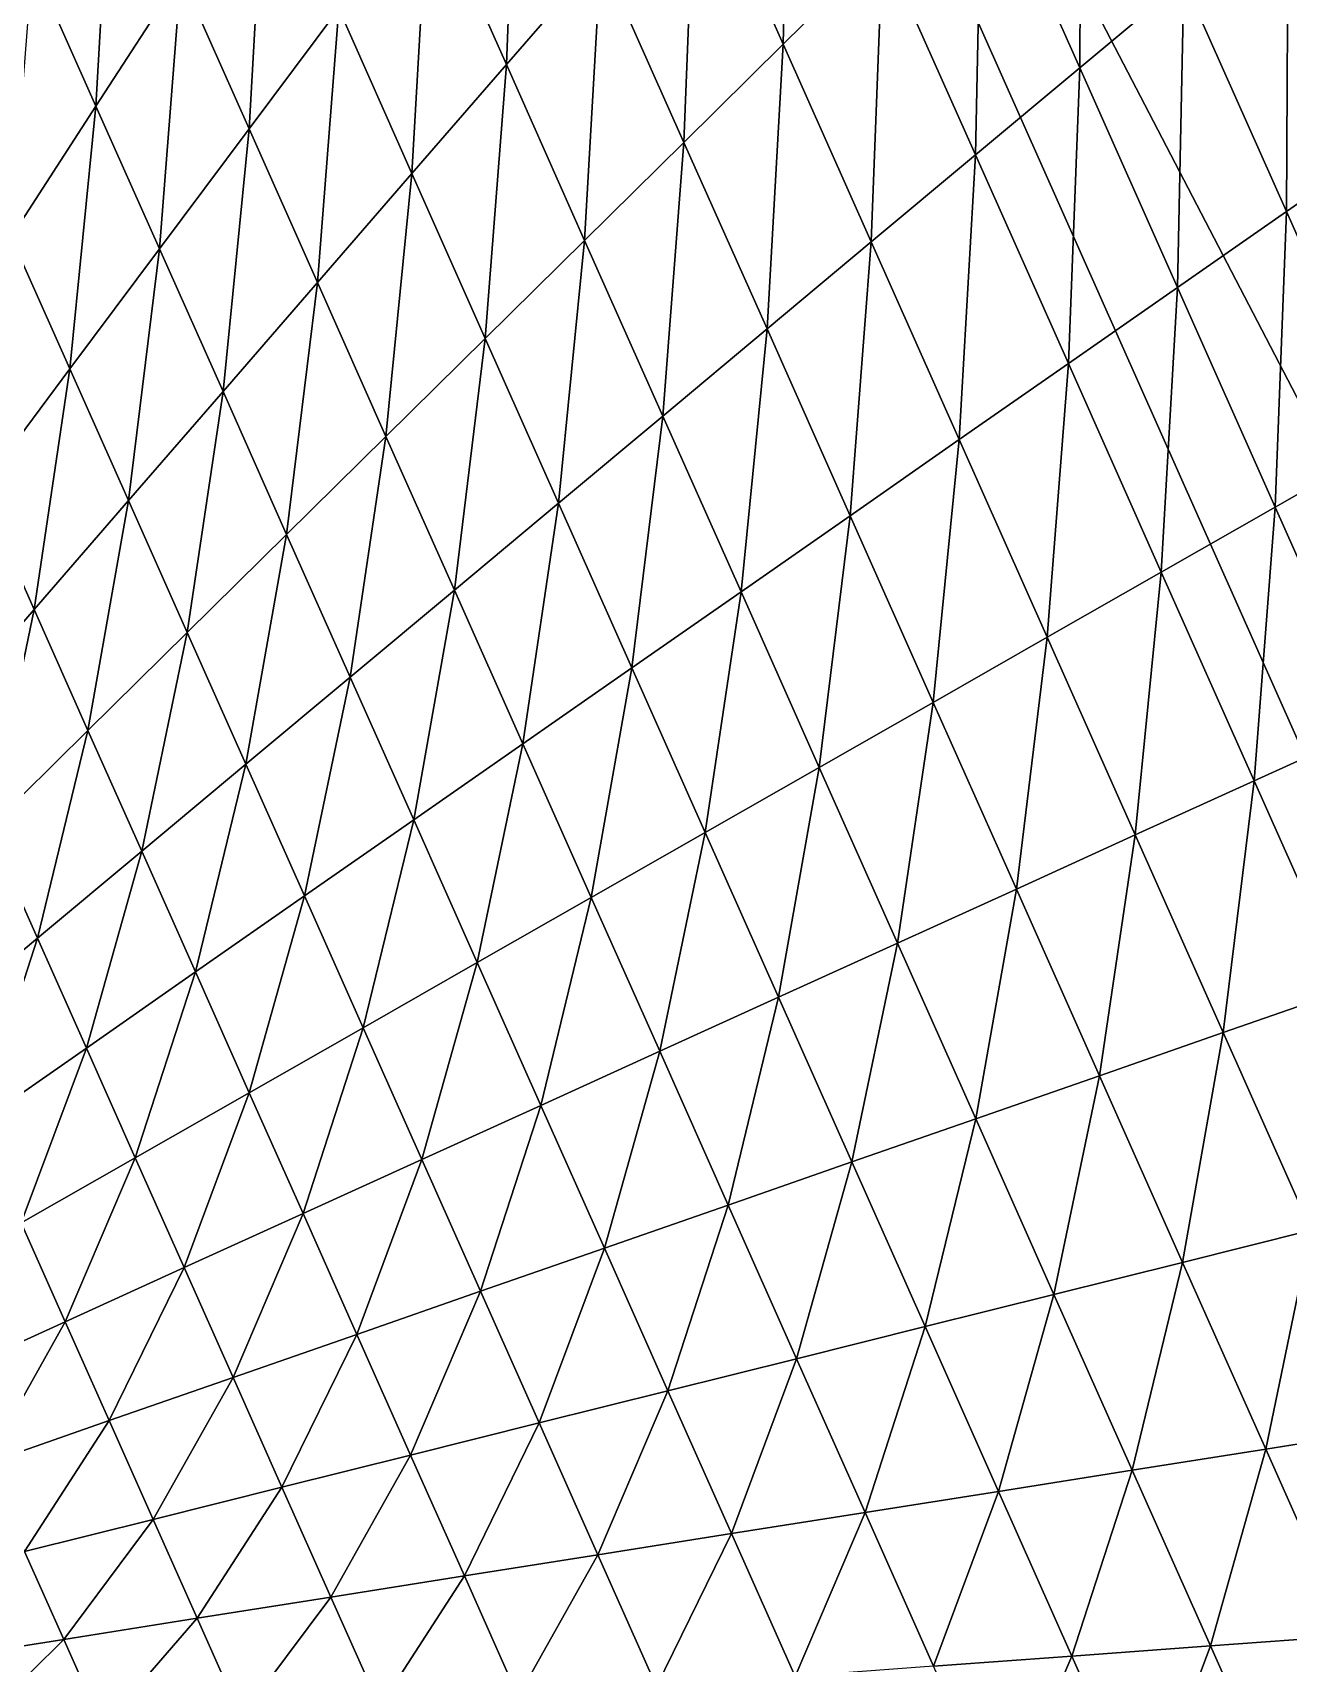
# Model space of a CAD drawing. Header units: metres. Extents: x -32.6 to 43.8, y -33.1 to 27.7.
# Drawn here: x 2.093 to 4.583, y 2.42 to 5.652 of the extents above; entities that cross this region are included whole.
import ezdxf

# ---------------------------------------------------------------- set-up
doc = ezdxf.new("R2010")
doc.units = ezdxf.units.M
for name, color, linetype in [('MANSARDA', 4, 'CONTINUOUS'), ('STRECHA_VYCHOD', 1, 'CONTINUOUS'), ('ZDIVO', 6, 'CONTINUOUS')]:
    doc.layers.add(name, color=color, linetype=linetype)

msp = doc.modelspace()

# ---------------------------------------------------------------- linework, layer by layer
at = {"layer": 'MANSARDA'}
for points in [[(-8.4393, 3.9782, 4.36), (2.8769, 9.7578, 7.29), (-9.2843, 4.2262, 7.29)], [(-8.4393, 3.9782, 4.36), (2.5058, 8.9567, 4.36), (2.8769, 9.7578, 7.29)], [(2.5058, 8.9567, 4.36), (7.5668, -0.7757, 7.29), (2.8769, 9.7578, 7.29)], [(2.5058, 8.9567, 4.36), (6.7267, -0.5235, 4.36), (7.5668, -0.7757, 7.29)]]:
    msp.add_3dface(points, dxfattribs=at)
at = {"layer": 'STRECHA_VYCHOD'}
for points in [[(3.5943, 6.237, 7.8727), (3.5815, 5.6292, 8.0669), (3.4071, 6.021, 8.0669)], [(3.5943, 6.237, 7.8727), (3.7784, 5.8235, 7.8727), (3.5815, 5.6292, 8.0669)], [(4.1722, 6.212, 7.4842), (4.1691, 5.5825, 7.6785), (3.9753, 6.0177, 7.6785)], [(4.1722, 6.212, 7.4842), (4.3757, 5.755, 7.4842), (4.1691, 5.5825, 7.6785)], [(3.0551, 6.1749, 8.2612), (3.0326, 5.5889, 8.4554), (2.8776, 5.9371, 8.4554)], [(3.0551, 6.1749, 8.2612), (3.2199, 5.8049, 8.2612), (3.0326, 5.5889, 8.4554)], [(2.2512, 6.0709, 8.8439), (2.219, 5.5067, 9.0381), (2.0931, 5.7896, 9.0381)], [(2.2512, 6.0709, 8.8439), (2.3869, 5.7662, 8.8439), (2.219, 5.5067, 9.0381)], [(2.5547, 6.0258, 8.6497), (2.5225, 5.4615, 8.8439), (2.3869, 5.7662, 8.8439)], [(2.5547, 6.0258, 8.6497), (2.7001, 5.6993, 8.6497), (2.5225, 5.4615, 8.8439)], [(3.4071, 6.021, 8.0669), (3.3846, 5.4349, 8.2612), (3.2199, 5.8049, 8.2612)], [(3.4071, 6.021, 8.0669), (3.5815, 5.6292, 8.0669), (3.3846, 5.4349, 8.2612)], [(3.9753, 6.0177, 7.6785), (3.9625, 5.41, 7.8727), (3.7784, 5.8235, 7.8727)], [(3.9753, 6.0177, 7.6785), (4.1691, 5.5825, 7.6785), (3.9625, 5.41, 7.8727)], [(2.8776, 5.9371, 8.4554), (2.8454, 5.3729, 8.6497), (2.7001, 5.6993, 8.6497)], [(2.8776, 5.9371, 8.4554), (3.0326, 5.5889, 8.4554), (2.8454, 5.3729, 8.6497)], [(4.5823, 5.9275, 7.29), (4.5792, 5.2979, 7.4842), (4.3757, 5.755, 7.4842)], [(4.5823, 5.9275, 7.29), (4.7955, 5.4487, 7.29), (4.5792, 5.2979, 7.4842)], [(3.7784, 5.8235, 7.8727), (3.7559, 5.2375, 8.0669), (3.5815, 5.6292, 8.0669)], [(3.7784, 5.8235, 7.8727), (3.9625, 5.41, 7.8727), (3.7559, 5.2375, 8.0669)], [(2.0931, 5.7896, 9.0381), (2.219, 5.5067, 9.0381), (2.0512, 5.2471, 9.2324)], [(3.2199, 5.8049, 8.2612), (3.1877, 5.2407, 8.4554), (3.0326, 5.5889, 8.4554)], [(3.2199, 5.8049, 8.2612), (3.3846, 5.4349, 8.2612), (3.1877, 5.2407, 8.4554)], [(2.3869, 5.7662, 8.8439), (2.345, 5.2238, 9.0381), (2.219, 5.5067, 9.0381)], [(2.3869, 5.7662, 8.8439), (2.5225, 5.4615, 8.8439), (2.345, 5.2238, 9.0381)], [(4.3757, 5.755, 7.4842), (4.3629, 5.1472, 7.6785), (4.1691, 5.5825, 7.6785)], [(4.3757, 5.755, 7.4842), (4.5792, 5.2979, 7.4842), (4.3629, 5.1472, 7.6785)], [(2.7001, 5.6993, 8.6497), (2.6582, 5.1569, 8.8439), (2.5225, 5.4615, 8.8439)], [(2.7001, 5.6993, 8.6497), (2.8454, 5.3729, 8.6497), (2.6582, 5.1569, 8.8439)], [(3.5815, 5.6292, 8.0669), (3.5493, 5.065, 8.2612), (3.3846, 5.4349, 8.2612)], [(3.5815, 5.6292, 8.0669), (3.7559, 5.2375, 8.0669), (3.5493, 5.065, 8.2612)], [(3.0326, 5.5889, 8.4554), (2.9908, 5.0464, 8.6497), (2.8454, 5.3729, 8.6497)], [(3.0326, 5.5889, 8.4554), (3.1877, 5.2407, 8.4554), (2.9908, 5.0464, 8.6497)], [(4.1691, 5.5825, 7.6785), (4.1466, 4.9965, 7.8727), (3.9625, 5.41, 7.8727)], [(4.1691, 5.5825, 7.6785), (4.3629, 5.1472, 7.6785), (4.1466, 4.9965, 7.8727)], [(2.219, 5.5067, 9.0381), (2.1675, 4.986, 9.2324), (2.0512, 5.2471, 9.2324)], [(2.219, 5.5067, 9.0381), (2.345, 5.2238, 9.0381), (2.1675, 4.986, 9.2324)], [(2.5225, 5.4615, 8.8439), (2.471, 4.9408, 9.0381), (2.345, 5.2238, 9.0381)], [(2.5225, 5.4615, 8.8439), (2.6582, 5.1569, 8.8439), (2.471, 4.9408, 9.0381)], [(3.3846, 5.4349, 8.2612), (3.3427, 4.8925, 8.4554), (3.1877, 5.2407, 8.4554)], [(3.3846, 5.4349, 8.2612), (3.5493, 5.065, 8.2612), (3.3427, 4.8925, 8.4554)], [(4.7955, 5.4487, 7.29), (4.7827, 4.8409, 7.4842), (4.5792, 5.2979, 7.4842)], [(3.9625, 5.41, 7.8727), (3.9303, 4.8457, 8.0669), (3.7559, 5.2375, 8.0669)], [(3.9625, 5.41, 7.8727), (4.1466, 4.9965, 7.8727), (3.9303, 4.8457, 8.0669)], [(2.8454, 5.3729, 8.6497), (2.7938, 4.8522, 8.8439), (2.6582, 5.1569, 8.8439)], [(2.8454, 5.3729, 8.6497), (2.9908, 5.0464, 8.6497), (2.7938, 4.8522, 8.8439)], [(4.5792, 5.2979, 7.4842), (4.5567, 4.7119, 7.6785), (4.3629, 5.1472, 7.6785)], [(4.5792, 5.2979, 7.4842), (4.7827, 4.8409, 7.4842), (4.5567, 4.7119, 7.6785)], [(2.0512, 5.2471, 9.2324), (2.1675, 4.986, 9.2324), (1.9899, 4.7482, 9.4266)], [(3.1877, 5.2407, 8.4554), (3.1361, 4.72, 8.6497), (2.9908, 5.0464, 8.6497)], [(3.1877, 5.2407, 8.4554), (3.3427, 4.8925, 8.4554), (3.1361, 4.72, 8.6497)], [(3.7559, 5.2375, 8.0669), (3.714, 4.695, 8.2612), (3.5493, 5.065, 8.2612)], [(3.7559, 5.2375, 8.0669), (3.9303, 4.8457, 8.0669), (3.714, 4.695, 8.2612)], [(2.345, 5.2238, 9.0381), (2.2837, 4.7248, 9.2324), (2.1675, 4.986, 9.2324)], [(2.345, 5.2238, 9.0381), (2.471, 4.9408, 9.0381), (2.2837, 4.7248, 9.2324)], [(2.6582, 5.1569, 8.8439), (2.5969, 4.6579, 9.0381), (2.471, 4.9408, 9.0381)], [(2.6582, 5.1569, 8.8439), (2.7938, 4.8522, 8.8439), (2.5969, 4.6579, 9.0381)], [(4.3629, 5.1472, 7.6785), (4.3307, 4.583, 7.8727), (4.1466, 4.9965, 7.8727)], [(4.3629, 5.1472, 7.6785), (4.5567, 4.7119, 7.6785), (4.3307, 4.583, 7.8727)], [(2.9908, 5.0464, 8.6497), (2.9295, 4.5475, 8.8439), (2.7938, 4.8522, 8.8439)], [(2.9908, 5.0464, 8.6497), (3.1361, 4.72, 8.6497), (2.9295, 4.5475, 8.8439)], [(3.5493, 5.065, 8.2612), (3.4977, 4.5443, 8.4554), (3.3427, 4.8925, 8.4554)], [(3.5493, 5.065, 8.2612), (3.714, 4.695, 8.2612), (3.4977, 4.5443, 8.4554)], [(2.1675, 4.986, 9.2324), (2.0965, 4.5088, 9.4266), (1.9899, 4.7482, 9.4266)], [(2.1675, 4.986, 9.2324), (2.2837, 4.7248, 9.2324), (2.0965, 4.5088, 9.4266)], [(4.1466, 4.9965, 7.8727), (4.1047, 4.454, 8.0669), (3.9303, 4.8457, 8.0669)], [(4.1466, 4.9965, 7.8727), (4.3307, 4.583, 7.8727), (4.1047, 4.454, 8.0669)], [(2.471, 4.9408, 9.0381), (2.4, 4.4636, 9.2324), (2.2837, 4.7248, 9.2324)], [(2.471, 4.9408, 9.0381), (2.5969, 4.6579, 9.0381), (2.4, 4.4636, 9.2324)], [(3.3427, 4.8925, 8.4554), (3.2814, 4.3935, 8.6497), (3.1361, 4.72, 8.6497)], [(3.3427, 4.8925, 8.4554), (3.4977, 4.5443, 8.4554), (3.2814, 4.3935, 8.6497)], [(2.7938, 4.8522, 8.8439), (2.7229, 4.375, 9.0381), (2.5969, 4.6579, 9.0381)], [(2.7938, 4.8522, 8.8439), (2.9295, 4.5475, 8.8439), (2.7229, 4.375, 9.0381)], [(3.9303, 4.8457, 8.0669), (3.8788, 4.325, 8.2612), (3.714, 4.695, 8.2612)], [(3.9303, 4.8457, 8.0669), (4.1047, 4.454, 8.0669), (3.8788, 4.325, 8.2612)], [(4.7827, 4.8409, 7.4842), (4.7505, 4.2767, 7.6785), (4.5567, 4.7119, 7.6785)], [(1.9899, 4.7482, 9.4266), (2.0965, 4.5088, 9.4266), (1.9093, 4.2927, 9.6208)], [(2.2837, 4.7248, 9.2324), (2.2031, 4.2694, 9.4266), (2.0965, 4.5088, 9.4266)], [(2.2837, 4.7248, 9.2324), (2.4, 4.4636, 9.2324), (2.2031, 4.2694, 9.4266)], [(3.1361, 4.72, 8.6497), (3.0652, 4.2428, 8.8439), (2.9295, 4.5475, 8.8439)], [(3.1361, 4.72, 8.6497), (3.2814, 4.3935, 8.6497), (3.0652, 4.2428, 8.8439)], [(3.714, 4.695, 8.2612), (3.6528, 4.196, 8.4554), (3.4977, 4.5443, 8.4554)], [(3.714, 4.695, 8.2612), (3.8788, 4.325, 8.2612), (3.6528, 4.196, 8.4554)], [(4.5567, 4.7119, 7.6785), (4.5148, 4.1694, 7.8727), (4.3307, 4.583, 7.8727)], [(4.5567, 4.7119, 7.6785), (4.7505, 4.2767, 7.6785), (4.5148, 4.1694, 7.8727)], [(2.5969, 4.6579, 9.0381), (2.5163, 4.2025, 9.2324), (2.4, 4.4636, 9.2324)], [(2.5969, 4.6579, 9.0381), (2.7229, 4.375, 9.0381), (2.5163, 4.2025, 9.2324)], [(4.3307, 4.583, 7.8727), (4.2792, 4.0622, 8.0669), (4.1047, 4.454, 8.0669)], [(4.3307, 4.583, 7.8727), (4.5148, 4.1694, 7.8727), (4.2792, 4.0622, 8.0669)], [(2.9295, 4.5475, 8.8439), (2.8489, 4.092, 9.0381), (2.7229, 4.375, 9.0381)], [(2.9295, 4.5475, 8.8439), (3.0652, 4.2428, 8.8439), (2.8489, 4.092, 9.0381)], [(3.4977, 4.5443, 8.4554), (3.4268, 4.0671, 8.6497), (3.2814, 4.3935, 8.6497)], [(3.4977, 4.5443, 8.4554), (3.6528, 4.196, 8.4554), (3.4268, 4.0671, 8.6497)], [(2.0965, 4.5088, 9.4266), (2.0062, 4.0751, 9.6208), (1.9093, 4.2927, 9.6208)], [(2.0965, 4.5088, 9.4266), (2.2031, 4.2694, 9.4266), (2.0062, 4.0751, 9.6208)], [(2.4, 4.4636, 9.2324), (2.3097, 4.03, 9.4266), (2.2031, 4.2694, 9.4266)], [(2.4, 4.4636, 9.2324), (2.5163, 4.2025, 9.2324), (2.3097, 4.03, 9.4266)], [(4.1047, 4.454, 8.0669), (4.0435, 3.955, 8.2612), (3.8788, 4.325, 8.2612)], [(4.1047, 4.454, 8.0669), (4.2792, 4.0622, 8.0669), (4.0435, 3.955, 8.2612)], [(2.7229, 4.375, 9.0381), (2.6326, 3.9413, 9.2324), (2.5163, 4.2025, 9.2324)], [(2.7229, 4.375, 9.0381), (2.8489, 4.092, 9.0381), (2.6326, 3.9413, 9.2324)], [(3.2814, 4.3935, 8.6497), (3.2008, 3.9381, 8.8439), (3.0652, 4.2428, 8.8439)], [(3.2814, 4.3935, 8.6497), (3.4268, 4.0671, 8.6497), (3.2008, 3.9381, 8.8439)], [(3.8788, 4.325, 8.2612), (3.8078, 3.8478, 8.4554), (3.6528, 4.196, 8.4554)], [(3.8788, 4.325, 8.2612), (4.0435, 3.955, 8.2612), (3.8078, 3.8478, 8.4554)], [(2.2031, 4.2694, 9.4266), (2.1031, 3.8575, 9.6208), (2.0062, 4.0751, 9.6208)], [(2.2031, 4.2694, 9.4266), (2.3097, 4.03, 9.4266), (2.1031, 3.8575, 9.6208)], [(4.7505, 4.2767, 7.6785), (4.6989, 3.7559, 7.8727), (4.5148, 4.1694, 7.8727)], [(3.0652, 4.2428, 8.8439), (2.9748, 3.8091, 9.0381), (2.8489, 4.092, 9.0381)], [(3.0652, 4.2428, 8.8439), (3.2008, 3.9381, 8.8439), (2.9748, 3.8091, 9.0381)], [(2.5163, 4.2025, 9.2324), (2.4163, 3.7906, 9.4266), (2.3097, 4.03, 9.4266)], [(2.5163, 4.2025, 9.2324), (2.6326, 3.9413, 9.2324), (2.4163, 3.7906, 9.4266)], [(3.6528, 4.196, 8.4554), (3.5721, 3.7406, 8.6497), (3.4268, 4.0671, 8.6497)], [(3.6528, 4.196, 8.4554), (3.8078, 3.8478, 8.4554), (3.5721, 3.7406, 8.6497)], [(4.5148, 4.1694, 7.8727), (4.4536, 3.6705, 8.0669), (4.2792, 4.0622, 8.0669)], [(4.5148, 4.1694, 7.8727), (4.6989, 3.7559, 7.8727), (4.4536, 3.6705, 8.0669)], [(2.0062, 4.0751, 9.6208), (2.1031, 3.8575, 9.6208), (1.8965, 3.685, 9.8151)], [(2.8489, 4.092, 9.0381), (2.7488, 3.6801, 9.2324), (2.6326, 3.9413, 9.2324)], [(2.8489, 4.092, 9.0381), (2.9748, 3.8091, 9.0381), (2.7488, 3.6801, 9.2324)], [(3.4268, 4.0671, 8.6497), (3.3365, 3.6334, 8.8439), (3.2008, 3.9381, 8.8439)], [(3.4268, 4.0671, 8.6497), (3.5721, 3.7406, 8.6497), (3.3365, 3.6334, 8.8439)], [(4.2792, 4.0622, 8.0669), (4.2082, 3.585, 8.2612), (4.0435, 3.955, 8.2612)], [(4.2792, 4.0622, 8.0669), (4.4536, 3.6705, 8.0669), (4.2082, 3.585, 8.2612)], [(2.3097, 4.03, 9.4266), (2.2, 3.6398, 9.6208), (2.1031, 3.8575, 9.6208)], [(2.3097, 4.03, 9.4266), (2.4163, 3.7906, 9.4266), (2.2, 3.6398, 9.6208)], [(4.0435, 3.955, 8.2612), (3.9628, 3.4996, 8.4554), (3.8078, 3.8478, 8.4554)], [(4.0435, 3.955, 8.2612), (4.2082, 3.585, 8.2612), (3.9628, 3.4996, 8.4554)], [(2.6326, 3.9413, 9.2324), (2.5229, 3.5512, 9.4266), (2.4163, 3.7906, 9.4266)], [(2.6326, 3.9413, 9.2324), (2.7488, 3.6801, 9.2324), (2.5229, 3.5512, 9.4266)], [(3.2008, 3.9381, 8.8439), (3.1008, 3.5262, 9.0381), (2.9748, 3.8091, 9.0381)], [(3.2008, 3.9381, 8.8439), (3.3365, 3.6334, 8.8439), (3.1008, 3.5262, 9.0381)], [(2.1031, 3.8575, 9.6208), (1.9837, 3.4891, 9.8151), (1.8965, 3.685, 9.8151)], [(2.1031, 3.8575, 9.6208), (2.2, 3.6398, 9.6208), (1.9837, 3.4891, 9.8151)], [(3.8078, 3.8478, 8.4554), (3.7175, 3.4142, 8.6497), (3.5721, 3.7406, 8.6497)], [(3.8078, 3.8478, 8.4554), (3.9628, 3.4996, 8.4554), (3.7175, 3.4142, 8.6497)], [(2.4163, 3.7906, 9.4266), (2.2969, 3.4222, 9.6208), (2.2, 3.6398, 9.6208)], [(2.4163, 3.7906, 9.4266), (2.5229, 3.5512, 9.4266), (2.2969, 3.4222, 9.6208)], [(2.9748, 3.8091, 9.0381), (2.8651, 3.419, 9.2324), (2.7488, 3.6801, 9.2324)], [(2.9748, 3.8091, 9.0381), (3.1008, 3.5262, 9.0381), (2.8651, 3.419, 9.2324)], [(4.6989, 3.7559, 7.8727), (4.628, 3.2787, 8.0669), (4.4536, 3.6705, 8.0669)], [(3.5721, 3.7406, 8.6497), (3.4721, 3.3287, 8.8439), (3.3365, 3.6334, 8.8439)], [(3.5721, 3.7406, 8.6497), (3.7175, 3.4142, 8.6497), (3.4721, 3.3287, 8.8439)], [(2.7488, 3.6801, 9.2324), (2.6295, 3.3118, 9.4266), (2.5229, 3.5512, 9.4266)], [(2.7488, 3.6801, 9.2324), (2.8651, 3.419, 9.2324), (2.6295, 3.3118, 9.4266)], [(4.4536, 3.6705, 8.0669), (4.3729, 3.2151, 8.2612), (4.2082, 3.585, 8.2612)], [(4.4536, 3.6705, 8.0669), (4.628, 3.2787, 8.0669), (4.3729, 3.2151, 8.2612)], [(2.2, 3.6398, 9.6208), (2.0709, 3.2932, 9.8151), (1.9837, 3.4891, 9.8151)], [(2.2, 3.6398, 9.6208), (2.2969, 3.4222, 9.6208), (2.0709, 3.2932, 9.8151)], [(3.3365, 3.6334, 8.8439), (3.2268, 3.2433, 9.0381), (3.1008, 3.5262, 9.0381)], [(3.3365, 3.6334, 8.8439), (3.4721, 3.3287, 8.8439), (3.2268, 3.2433, 9.0381)], [(4.2082, 3.585, 8.2612), (4.1179, 3.1514, 8.4554), (3.9628, 3.4996, 8.4554)], [(4.2082, 3.585, 8.2612), (4.3729, 3.2151, 8.2612), (4.1179, 3.1514, 8.4554)], [(2.5229, 3.5512, 9.4266), (2.3938, 3.2046, 9.6208), (2.2969, 3.4222, 9.6208)], [(2.5229, 3.5512, 9.4266), (2.6295, 3.3118, 9.4266), (2.3938, 3.2046, 9.6208)], [(3.1008, 3.5262, 9.0381), (2.9814, 3.1578, 9.2324), (2.8651, 3.419, 9.2324)], [(3.1008, 3.5262, 9.0381), (3.2268, 3.2433, 9.0381), (2.9814, 3.1578, 9.2324)], [(3.9628, 3.4996, 8.4554), (3.8628, 3.0877, 8.6497), (3.7175, 3.4142, 8.6497)], [(3.9628, 3.4996, 8.4554), (4.1179, 3.1514, 8.4554), (3.8628, 3.0877, 8.6497)], [(2.2969, 3.4222, 9.6208), (2.1581, 3.0974, 9.8151), (2.0709, 3.2932, 9.8151)], [(2.2969, 3.4222, 9.6208), (2.3938, 3.2046, 9.6208), (2.1581, 3.0974, 9.8151)], [(2.8651, 3.419, 9.2324), (2.736, 3.0724, 9.4266), (2.6295, 3.3118, 9.4266)], [(2.8651, 3.419, 9.2324), (2.9814, 3.1578, 9.2324), (2.736, 3.0724, 9.4266)], [(3.7175, 3.4142, 8.6497), (3.6078, 3.024, 8.8439), (3.4721, 3.3287, 8.8439)], [(3.7175, 3.4142, 8.6497), (3.8628, 3.0877, 8.6497), (3.6078, 3.024, 8.8439)], [(2.6295, 3.3118, 9.4266), (2.4907, 2.9869, 9.6208), (2.3938, 3.2046, 9.6208)], [(2.6295, 3.3118, 9.4266), (2.736, 3.0724, 9.4266), (2.4907, 2.9869, 9.6208)], [(3.4721, 3.3287, 8.8439), (3.3527, 2.9603, 9.0381), (3.2268, 3.2433, 9.0381)], [(3.4721, 3.3287, 8.8439), (3.6078, 3.024, 8.8439), (3.3527, 2.9603, 9.0381)], [(2.0709, 3.2932, 9.8151), (2.1581, 3.0974, 9.8151), (1.9224, 2.9902, 10.0093)], [(4.628, 3.2787, 8.0669), (4.5377, 2.8451, 8.2612), (4.3729, 3.2151, 8.2612)], [(4.628, 3.2787, 8.0669), (4.8024, 2.887, 8.0669), (4.5377, 2.8451, 8.2612)], [(3.2268, 3.2433, 9.0381), (3.0977, 2.8967, 9.2324), (2.9814, 3.1578, 9.2324)], [(3.2268, 3.2433, 9.0381), (3.3527, 2.9603, 9.0381), (3.0977, 2.8967, 9.2324)], [(2.3938, 3.2046, 9.6208), (2.2453, 2.9015, 9.8151), (2.1581, 3.0974, 9.8151)], [(2.3938, 3.2046, 9.6208), (2.4907, 2.9869, 9.6208), (2.2453, 2.9015, 9.8151)], [(4.3729, 3.2151, 8.2612), (4.2729, 2.8032, 8.4554), (4.1179, 3.1514, 8.4554)], [(4.3729, 3.2151, 8.2612), (4.5377, 2.8451, 8.2612), (4.2729, 2.8032, 8.4554)], [(2.9814, 3.1578, 9.2324), (2.8426, 2.833, 9.4266), (2.736, 3.0724, 9.4266)], [(2.9814, 3.1578, 9.2324), (3.0977, 2.8967, 9.2324), (2.8426, 2.833, 9.4266)], [(4.1179, 3.1514, 8.4554), (4.0082, 2.7612, 8.6497), (3.8628, 3.0877, 8.6497)], [(4.1179, 3.1514, 8.4554), (4.2729, 2.8032, 8.4554), (4.0082, 2.7612, 8.6497)], [(2.1581, 3.0974, 9.8151), (2, 2.816, 10.0093), (1.9224, 2.9902, 10.0093)], [(2.1581, 3.0974, 9.8151), (2.2453, 2.9015, 9.8151), (2, 2.816, 10.0093)], [(2.736, 3.0724, 9.4266), (2.5876, 2.7693, 9.6208), (2.4907, 2.9869, 9.6208)], [(2.736, 3.0724, 9.4266), (2.8426, 2.833, 9.4266), (2.5876, 2.7693, 9.6208)], [(3.8628, 3.0877, 8.6497), (3.7434, 2.7193, 8.8439), (3.6078, 3.024, 8.8439)], [(3.8628, 3.0877, 8.6497), (4.0082, 2.7612, 8.6497), (3.7434, 2.7193, 8.8439)], [(3.6078, 3.024, 8.8439), (3.4787, 2.6774, 9.0381), (3.3527, 2.9603, 9.0381)], [(3.6078, 3.024, 8.8439), (3.7434, 2.7193, 8.8439), (3.4787, 2.6774, 9.0381)], [(2.4907, 2.9869, 9.6208), (2.3325, 2.7056, 9.8151), (2.2453, 2.9015, 9.8151)], [(2.4907, 2.9869, 9.6208), (2.5876, 2.7693, 9.6208), (2.3325, 2.7056, 9.8151)], [(3.3527, 2.9603, 9.0381), (3.214, 2.6355, 9.2324), (3.0977, 2.8967, 9.2324)], [(3.3527, 2.9603, 9.0381), (3.4787, 2.6774, 9.0381), (3.214, 2.6355, 9.2324)], [(2.2453, 2.9015, 9.8151), (2.0775, 2.6419, 10.0093), (2, 2.816, 10.0093)], [(2.2453, 2.9015, 9.8151), (2.3325, 2.7056, 9.8151), (2.0775, 2.6419, 10.0093)], [(3.0977, 2.8967, 9.2324), (2.9492, 2.5936, 9.4266), (2.8426, 2.833, 9.4266)], [(3.0977, 2.8967, 9.2324), (3.214, 2.6355, 9.2324), (2.9492, 2.5936, 9.4266)], [(4.8024, 2.887, 8.0669), (4.7024, 2.4751, 8.2612), (4.5377, 2.8451, 8.2612)], [(4.5377, 2.8451, 8.2612), (4.428, 2.455, 8.4554), (4.2729, 2.8032, 8.4554)], [(4.5377, 2.8451, 8.2612), (4.7024, 2.4751, 8.2612), (4.428, 2.455, 8.4554)], [(2.8426, 2.833, 9.4266), (2.6845, 2.5517, 9.6208), (2.5876, 2.7693, 9.6208)], [(2.8426, 2.833, 9.4266), (2.9492, 2.5936, 9.4266), (2.6845, 2.5517, 9.6208)], [(4.2729, 2.8032, 8.4554), (4.1535, 2.4348, 8.6497), (4.0082, 2.7612, 8.6497)], [(4.2729, 2.8032, 8.4554), (4.428, 2.455, 8.4554), (4.1535, 2.4348, 8.6497)], [(2.5876, 2.7693, 9.6208), (2.4197, 2.5097, 9.8151), (2.3325, 2.7056, 9.8151)], [(2.5876, 2.7693, 9.6208), (2.6845, 2.5517, 9.6208), (2.4197, 2.5097, 9.8151)], [(4.0082, 2.7612, 8.6497), (3.8791, 2.4146, 8.8439), (3.7434, 2.7193, 8.8439)], [(4.0082, 2.7612, 8.6497), (4.1535, 2.4348, 8.6497), (3.8791, 2.4146, 8.8439)], [(3.7434, 2.7193, 8.8439), (3.6047, 2.3945, 9.0381), (3.4787, 2.6774, 9.0381)], [(3.7434, 2.7193, 8.8439), (3.8791, 2.4146, 8.8439), (3.6047, 2.3945, 9.0381)], [(2.3325, 2.7056, 9.8151), (2.155, 2.4678, 10.0093), (2.0775, 2.6419, 10.0093)], [(2.3325, 2.7056, 9.8151), (2.4197, 2.5097, 9.8151), (2.155, 2.4678, 10.0093)], [(3.4787, 2.6774, 9.0381), (3.3302, 2.3743, 9.2324), (3.214, 2.6355, 9.2324)], [(3.4787, 2.6774, 9.0381), (3.6047, 2.3945, 9.0381), (3.3302, 2.3743, 9.2324)], [(2.0775, 2.6419, 10.0093), (2.155, 2.4678, 10.0093), (1.8902, 2.4259, 10.2035)], [(3.214, 2.6355, 9.2324), (3.0558, 2.3542, 9.4266), (2.9492, 2.5936, 9.4266)], [(3.214, 2.6355, 9.2324), (3.3302, 2.3743, 9.2324), (3.0558, 2.3542, 9.4266)], [(2.9492, 2.5936, 9.4266), (2.7814, 2.334, 9.6208), (2.6845, 2.5517, 9.6208)], [(2.9492, 2.5936, 9.4266), (3.0558, 2.3542, 9.4266), (2.7814, 2.334, 9.6208)], [(2.6845, 2.5517, 9.6208), (2.5069, 2.3139, 9.8151), (2.4197, 2.5097, 9.8151)], [(2.6845, 2.5517, 9.6208), (2.7814, 2.334, 9.6208), (2.5069, 2.3139, 9.8151)], [(2.4197, 2.5097, 9.8151), (2.2325, 2.2937, 10.0093), (2.155, 2.4678, 10.0093)], [(2.4197, 2.5097, 9.8151), (2.5069, 2.3139, 9.8151), (2.2325, 2.2937, 10.0093)], [(2.155, 2.4678, 10.0093), (1.9581, 2.2736, 10.2035), (1.8902, 2.4259, 10.2035)], [(2.155, 2.4678, 10.0093), (2.2325, 2.2937, 10.0093), (1.9581, 2.2736, 10.2035)], [(4.7024, 2.4751, 8.2612), (4.583, 2.1067, 8.4554), (4.428, 2.455, 8.4554)], [(4.1535, 2.4348, 8.6497), (4.0148, 2.11, 8.8439), (3.8791, 2.4146, 8.8439)], [(4.1535, 2.4348, 8.6497), (4.2989, 2.1083, 8.6497), (4.0148, 2.11, 8.8439)], [(4.428, 2.455, 8.4554), (4.2989, 2.1083, 8.6497), (4.1535, 2.4348, 8.6497)], [(4.428, 2.455, 8.4554), (4.583, 2.1067, 8.4554), (4.2989, 2.1083, 8.6497)]]:
    msp.add_3dface(points, dxfattribs=at)
at = {"layer": 'ZDIVO'}
for points in [[(-8.4393, 3.9782), (2.5058, 8.9567), (2.5058, 8.9567, 4.36)], [(-8.4393, 3.9782), (2.5058, 8.9567, 4.36), (-8.4393, 3.9782, 4.36)], [(2.5058, 8.9567), (6.7267, -0.5235), (6.7267, -0.5235, 4.36)], [(2.5058, 8.9567), (6.7267, -0.5235, 4.36), (2.5058, 8.9567, 4.36)]]:
    msp.add_3dface(points, dxfattribs=at)

doc.saveas('drawing.dxf')
